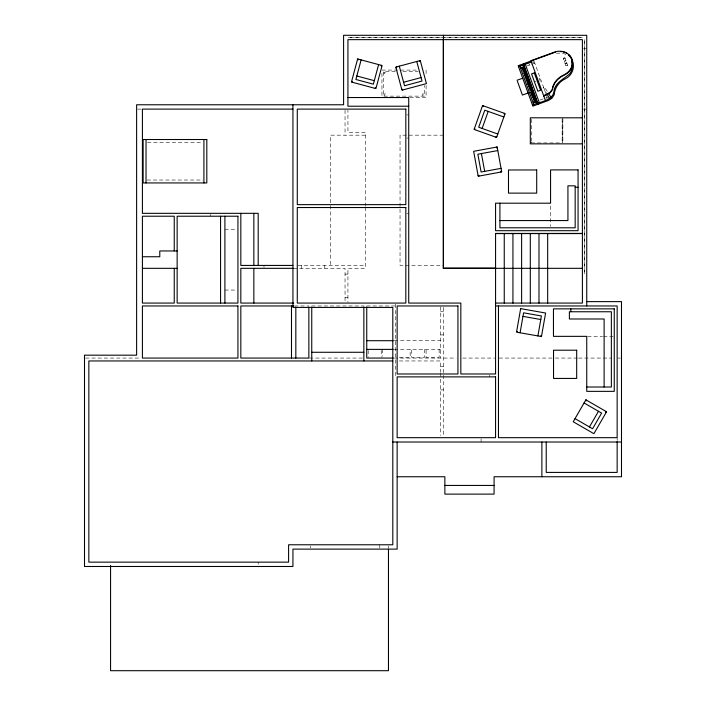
<?xml version="1.0" encoding="UTF-8"?>
<svg xmlns="http://www.w3.org/2000/svg" width="706" height="706" viewBox="0 0 706 706"><rect width="100%" height="100%" fill="white"/><g stroke="black" fill="none" stroke-linecap="round" stroke-linejoin="round"><path stroke-width="0.53" stroke-dasharray="3.53 2.65" d="M534.424 81.861L536.101 81.058M531.389 62.437L533.498 61.669L534.115 63.372M526.614 66.099L530.691 64.617M531.715 64.246L534.777 63.134M563.441 58.995L565.144 58.377M564.209 61.104L565.912 60.487M564.315 61.396L566.018 60.778M565.065 63.434L566.759 62.816M565.171 63.734L566.865 63.116M565.868 65.667L567.571 65.049M539.931 100.102L547.265 97.437M556.416 53.215L562.17 53.135A13.167 13.167 0 0 1 567.068 55.439M583.491 48.326L586.748 48.326M381.946 70.088L417.475 70.088M395.334 71.535L383.393 71.535L383.393 96.14L424.641 96.14L424.641 85.444M402.932 71.535L418.128 71.535M409.939 97.587L426.089 97.587L426.089 85.488M137.582 109.112L141.438 109.112M583.491 109.112L586.748 109.112M406.797 114.91L408.721 114.91M365.302 135.173L330.567 135.173L330.567 265.43M443.465 135.173L400.037 135.173L400.037 265.43L443.465 265.43M406.797 138.067L408.721 138.067M147.475 142.409L202.834 142.409M530.303 142.409L531.75 142.409M531.212 142.947L562.691 142.947L562.691 118.705M147.113 180.039L202.825 180.039M406.797 213.327L408.721 213.327M224.905 229.247L236.845 229.247M298.038 265.43L365.302 265.43M293.484 268.324L345.04 268.324L345.04 303.068M345.04 274.122L347.934 274.122M224.905 290.042L236.845 290.042M345.04 297.279L347.934 297.279M294.587 305.963L308.857 305.963M311.752 305.963L363.855 305.963M366.749 305.963L396.498 305.963M440.57 311.752L443.465 311.752M440.57 334.909L443.465 334.909M587.719 336.356L602.483 336.356M603.551 336.356L613.179 336.356M394.292 340.698L440.57 340.698M394.292 349.382L440.57 349.382M399.314 357.342L410.168 357.342L410.168 349.382M85.611 358.066L140.741 358.066M309.449 358.066L362.372 358.066M394.292 358.066L456.094 358.066M462.712 358.066L494.685 358.066M499.098 358.066L554.228 358.066M555.331 358.066L577.384 358.066M578.488 358.066L611.564 358.066M618.182 358.066L620.389 358.066M399.314 360.96L440.57 360.96L440.57 372.265M440.57 366.749L443.465 366.749M440.57 389.906L443.465 389.906M547.229 91.365L544.405 86.847L543.426 87.288L546.418 92.892M534.16 61.431L545.8 93.421M546.17 94.436L547.274 97.463M546.603 97.675L547.221 99.378M539.102 78.092L540.584 82.178M528.759 63.399L529.376 65.093M617.15 438.241L617.15 440.438M562.867 118.529L562.867 143.133M562.144 118.89L562.144 142.771M550.565 206.09L550.565 226.414M531.75 119.252L531.75 143.856M489.779 374.948L489.779 376.88M481.095 438.761L481.095 442.018M443.465 307.41L443.465 374.198M443.465 375.292L443.465 435.505M440.57 306.925L440.57 358.066M440.57 373.015L440.57 435.505M439.123 349.382L439.123 357.342L426.089 357.342L426.089 349.382M426.089 70.088L426.089 75.586M424.641 349.382L424.641 357.342L411.616 357.342L411.616 349.382M395.695 304.171L395.695 376.88M388.459 545.87L388.459 548.059M382.67 349.382L382.67 356.345M381.946 73.389L381.946 97.587M381.222 350.379L381.222 357.342M379.775 544.776L379.775 548.032M368.197 350.379L368.197 357.342M365.302 206.32L365.302 132.278L347.934 132.278L347.934 110.215M365.302 207.414L365.302 268.324L347.934 268.324L347.934 302.097M345.04 110.198L345.04 135.173M324.778 265.43L324.778 268.324M310.305 545.862L310.305 548.032M301.621 265.43L301.621 268.324M263.982 265.43L263.982 267.362M258.193 562.144L258.193 564.315M210.432 214.289L210.432 216.221M564.906 57.715L563.203 58.333L566.177 66.496L567.871 65.879L564.906 57.715M582.406 37.471L347.934 37.656L582.406 37.471M584.577 39.642L584.4 274.122L584.577 39.642M385.564 72.259L384.117 72.259L384.117 73.706L385.564 73.706L385.564 72.259M385.564 93.969L384.117 93.969L384.117 95.416L385.564 95.416L385.564 93.969M423.918 93.969L422.47 93.969L422.47 95.416L423.918 95.416L423.918 93.969"/><path stroke-width="1.06" d="M530.877 85.726L528.715 86.547L530.753 85.488M520.084 332.782L523.596 312.82L541.414 315.961L537.901 335.924M540.752 336.427L540.875 335.712L541.59 335.835M352.153 82.231L352.338 81.525M358.145 59.86L358.339 59.163M361.128 59.913L355.886 79.478L373.359 84.164L378.61 64.59M375.221 88.409L375.407 87.712M381.214 66.037L381.408 65.34M483.028 106.491L483.266 105.812M482.119 128.448L488.19 111.407M495.903 137.193L496.15 136.514L496.83 136.761M504.402 113.331L504.163 114.019L504.843 114.257M586.51 400.187L586.148 400.814L585.521 400.452M589.439 426.945L598.485 411.28M605.933 411.404L605.572 412.03L606.198 412.392M518.531 66.735L531.389 62.04M555.445 52.147L518.16 65.711L532.871 106.138L548.377 100.499L551.889 98.284L554.184 94.825A19.133 19.133 0 0 1 565.179 78.887A14.288 14.288 0 0 0 568.63 55.271M524.205 67.52L522.175 68.579L524.311 67.802M524.434 68.147L522.405 69.206L524.54 68.429M524.876 69.347L522.74 70.123L524.973 69.629M525.096 69.956L523.067 71.006L525.193 70.229M524.611 70.838L523.296 71.633L525.423 70.856M525.785 71.844L523.755 72.903L525.882 72.127M525.299 72.727L523.984 73.53L525.405 73.009M526.447 73.671L524.417 74.73L526.552 73.953M526.667 74.28L524.54 75.057L526.058 74.818M526.182 75.163L524.867 75.957L527.003 75.18M517.03 80.263L522.74 78.181M527.47 76.495L525.238 76.989L527.373 76.213L528.485 79.257L526.455 80.325L528.591 79.549M527.603 76.839L525.573 77.889L527.7 77.122M528.035 78.039L525.908 78.816L527.426 78.578M528.256 78.648L526.226 79.699L528.362 78.922M528.238 80.793L526.914 81.587L529.05 80.819M529.173 81.164L527.144 82.223L529.306 81.419M528.9 82.62L527.585 83.423L529.006 82.902M529.835 82.973L527.806 84.023L529.932 83.246M530.065 83.599L527.929 84.376L530.162 83.873M530.524 84.861L528.494 85.92L530.621 85.144M531.186 86.688L529.05 87.465L531.291 86.97M531.406 87.297L529.376 88.347L531.512 87.57M530.921 88.179L529.606 88.974L531.027 88.462M532.095 89.177L529.959 89.953L532.192 89.45M532.315 89.803L530.188 90.58L531.706 90.342M532.774 91.056L530.744 92.107L532.88 91.339M528.679 92.786L522.422 95.063L517.392 81.252M532.995 91.665L530.868 92.442L532.386 92.204M533.683 93.554L531.556 94.33L533.074 94.092M534.354 95.381L532.218 96.157L533.736 95.919M533.86 96.245L532.536 97.04L534.671 96.263M534.795 96.616L532.765 97.666L534.901 96.89M534.521 98.063L533.198 98.858L534.618 98.337M535.457 98.434L533.427 99.484L535.563 98.708M543.646 95.698L549.833 92.645L552.242 89.486A19.133 16.573 -20 0 1 563.75 74.968A14.288 12.373 -20 0 0 571.781 58.925A14.288 12.373 -20 0 0 555.322 51.803L530.903 60.69L545.376 100.455M543.77 96.042L549.956 92.98L552.366 89.83A19.133 16.573 -20 0 1 563.873 75.304A14.288 12.373 -20 0 0 569.071 55.006M535.201 99.925L533.877 100.72L536.013 99.943M536.357 100.896L534.327 101.946L536.454 101.179M533.207 102.917L535.775 101.982M532.5 105.123C540.443 101.399 554.095 101.02 554.184 89.512C556.549 81.843 564.191 78.745 569.698 73.803A13.167 13.167 0 0 0 571.507 61.44M395.987 67.811L396.684 67.617L396.498 66.92M419.752 61.44L420.449 61.254M403.603 82.249L421.076 77.563M401.793 89.477L402.491 89.291L402.676 89.989M497.271 147.713L496.556 147.845L496.424 147.13M497.792 150.563L477.856 154.217L481.121 172.017L501.057 168.355M478.086 175.512L478.8 175.379L478.933 176.094M501.578 171.205L500.863 171.337L500.995 172.043M347.934 97.534L408.721 97.534L408.721 303.068L460.833 303.068L460.833 373.986L495.568 373.986L495.568 233.412L582.406 233.412M408.721 106.218L347.934 106.218L347.934 39.642L582.406 39.642L582.406 303.068L495.568 303.068M292.937 109.112L142.409 109.112L142.409 213.327L258.193 213.327L258.193 265.43M582.406 117.805L530.303 117.805L530.303 143.856L582.406 143.856M575.169 187.275L578.064 187.275M499.91 220.563L567.933 220.563L567.933 185.828L575.169 185.828L575.169 227.8L499.91 227.8L499.91 203.196M495.568 233.589L582.406 233.589M177.144 250.957L159.777 250.957L159.777 256.746L142.409 256.746M292.937 265.43L240.825 265.43L240.825 213.327M443.28 268.148L495.568 268.148M142.409 268.324L177.144 268.324M293.484 268.324L240.825 268.324L240.825 303.068L293.696 303.068M582.406 268.324L443.28 268.324L443.28 39.642M586.748 301.621L621.492 301.621L621.492 476.753L494.076 476.753L494.076 494.121L444.868 494.121L444.868 476.753L397.143 476.753M293.661 305.963L240.825 305.963L240.825 358.066L308.857 358.066L308.857 307.048M495.568 305.963L617.15 305.963L617.15 437.676L498.462 437.676L498.462 305.963M366.749 340.698L393.189 340.698M366.749 349.382L393.189 349.382M311.752 352.276L363.855 352.276M393.189 358.066L366.749 358.066L366.749 306.925M392.801 360.96L88.85 360.96L88.85 562.144L288.595 562.144L288.595 544.776L392.801 544.776L392.801 307.41L292.937 307.41L292.937 104.77M586.748 387.012L611.361 387.012L611.361 311.752L569.38 311.752L569.38 318.988L604.124 318.988L604.124 387.012M392.801 442.018L621.492 442.018M444.868 485.437L494.076 485.437M522.97 316.385L540.787 319.527M516.642 331.441L517.357 331.564M356.821 75.983L374.304 80.669M503.872 116.984L484.784 110.189L478.712 127.23L497.801 134.034M474.335 128.748L475.014 128.986M584.074 402.958L601.618 413.089L592.572 428.754L575.028 418.623M548.359 93.174L551.192 97.693L549.418 98.496L546.921 93.827M525.282 64.272L539.305 102.644M523.94 63.611L524.311 64.625M538.281 103.014L538.652 104.038M523.605 63.734L523.976 64.749M537.946 103.138L538.316 104.161M523.826 64.811L537.795 103.191M523.525 64.917L537.495 103.305M530.321 84.155L532.853 91.268M522.678 65.226L536.648 103.614M519.863 66.249L533.824 104.638M416.769 61.493L422.011 81.058L404.538 85.744L399.296 66.17M481.421 153.564L484.687 171.364M531.071 85.753L531.433 86.459M617.15 441.541L617.15 472.411L546.223 472.411L546.223 442.018M586.748 305.963L586.748 35.3L343.593 35.3L343.593 104.77L136.62 104.77L136.62 355.171L84.508 355.171L84.508 566.486L292.937 566.486L292.937 549.118L397.143 549.118L397.143 442.018M570.827 308.857L570.827 311.752M547.671 233.589L547.671 303.068M541.881 442.018L541.881 476.753M538.987 233.589L538.987 303.068M530.303 233.589L530.303 303.068M521.619 233.589L521.619 303.068M512.935 233.589L512.935 303.068M504.252 233.589L504.252 303.068M443.465 35.3L443.465 268.324M388.459 549.162L388.459 670.7L110.56 670.7L110.56 565.435M363.855 306.925L363.855 360.96M311.752 307.057L311.752 360.96M295.832 307.048L295.832 358.066M291.49 305.963L291.49 358.066M253.851 213.327L253.851 265.43M253.851 268.324L253.851 303.068M224.905 216.221L224.905 303.068M220.563 216.221L220.563 303.068M203.919 139.514L203.919 182.933M174.25 250.957L174.25 216.221L142.409 216.221L142.409 303.068L174.25 303.068L174.25 268.324M146.027 139.514L146.027 182.933M560.405 51.556A14.288 12.373 -20 0 1 562.329 51.759M563.406 51.979A14.288 12.373 -20 0 1 567.447 53.727M520.666 308.628L516.518 332.147L541.458 336.55L545.606 313.032L520.666 308.628M357.633 58.969L351.456 82.037L375.919 88.594L382.105 65.526L357.633 58.969M482.586 105.565L474.088 129.427L496.583 137.441L505.081 113.578L482.586 105.565M585.883 399.825L573.219 421.756L593.896 433.696L606.56 411.766L585.883 399.825M523.172 67.352L520.596 68.288L523.172 67.352M534.292 72.912L531.556 73.909L537.875 91.251L540.602 90.253L534.292 72.912M533.224 92.292L531.194 93.342L533.224 92.292M533.913 94.18L531.883 95.231L533.913 94.18M536.128 100.27L534.098 101.32L536.128 100.27M420.264 60.548L395.801 67.105L401.979 90.174L426.442 83.617L420.264 60.548M497.139 146.998L473.647 151.313L478.218 176.226L501.71 171.911L497.139 146.998M405.826 109.112L297.279 109.112L297.279 204.643L405.826 204.643L405.826 109.112M206.814 139.514L143.133 139.514L143.133 182.933L206.814 182.933L206.814 139.514M578.064 169.908L550.565 169.908L550.565 203.196L495.568 203.196L495.568 230.694L578.064 230.694L578.064 169.908M536.71 169.969L508.488 169.969L508.488 193.126L536.71 193.126L536.71 169.969M405.826 207.538L297.279 207.538L297.279 303.068L405.826 303.068L405.826 207.538M237.931 216.221L177.144 216.221L177.144 303.068L237.931 303.068L237.931 216.221M237.931 305.963L142.409 305.963L142.409 358.066L237.931 358.066L237.931 305.963M457.938 305.963L397.143 305.963L397.143 373.986L457.938 373.986L457.938 305.963M614.255 308.857L553.46 308.857L553.46 336.356L586.748 336.356L586.748 391.353L614.255 391.353L614.255 308.857M576.687 350.211L553.53 350.211L553.53 378.434L576.687 378.434L576.687 350.211M495.568 376.88L397.143 376.88L397.143 437.676L495.568 437.676L495.568 376.88"/></g></svg>
